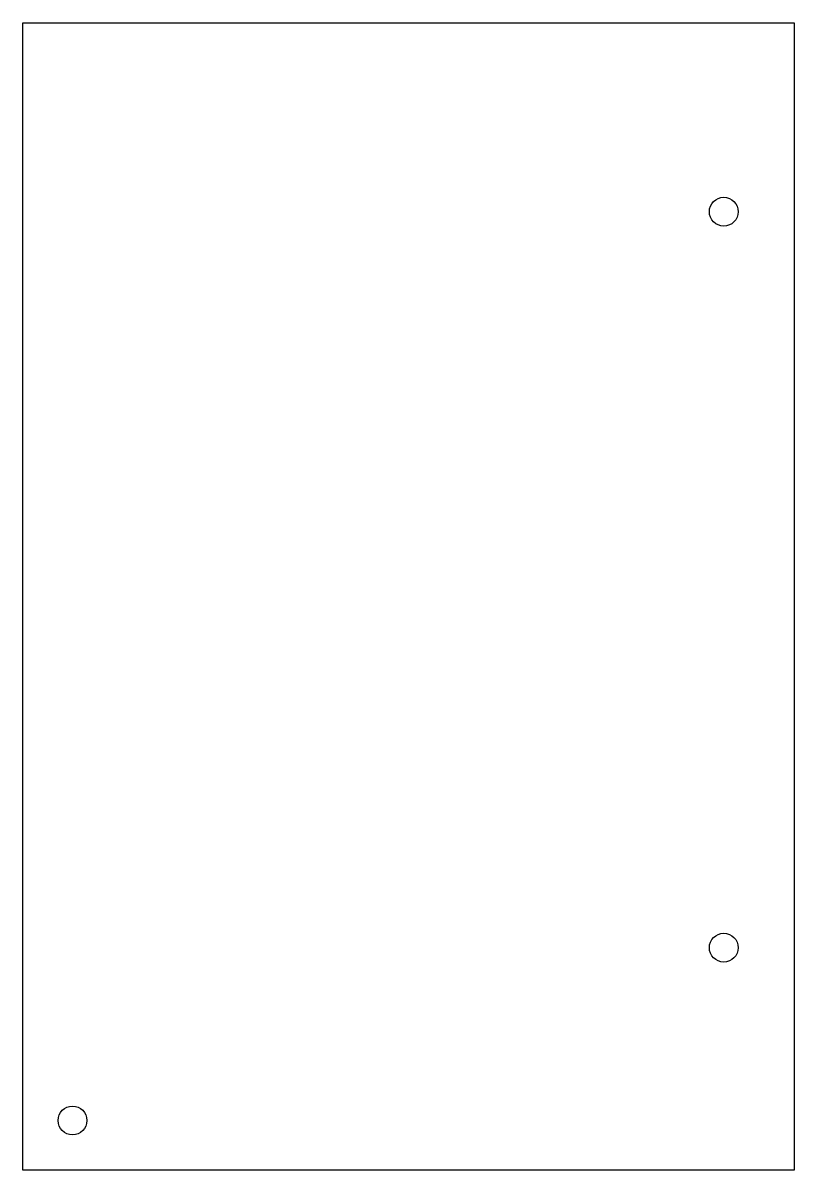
# Model space of a CAD drawing. Header units: millimetres. Extents: x 0 to 121, y 0 to 179.
import ezdxf

# ---------------------------------------------------------------- set-up
doc = ezdxf.new("R2010")
doc.units = ezdxf.units.MM

msp = doc.modelspace()

# ---------------------------------------------------------------- linework, layer by layer
for p, q in [((0, 179.25), (120.58, 179.25)), ((0, 0), (0, 179.25)), ((120.58, 179.25), (120.58, 0)), ((120.58, 0), (0, 0))]:
    msp.add_line(p, q)
for centre in [(109.58, 149.75), (109.58, 34.75), (7.75, 7.75)]:
    msp.add_circle(centre, 2.25)

doc.saveas('drawing.dxf')
